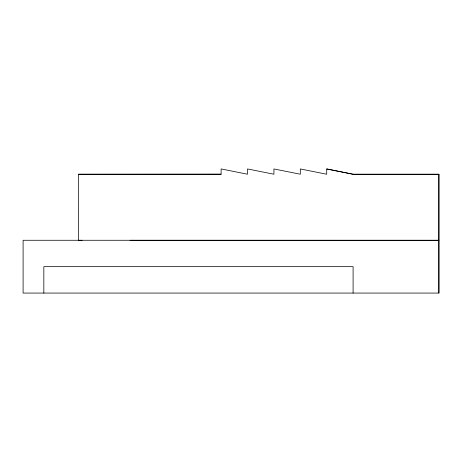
<?xml version="1.0" encoding="UTF-8"?>
<svg xmlns="http://www.w3.org/2000/svg" width="462" height="462" viewBox="0 0 462 462"><rect width="100%" height="100%" fill="white"/><g stroke="black" fill="none" stroke-linecap="round" stroke-linejoin="round"><path stroke-width="0.69" d="M438.894 293.07L438.894 174.272L438.894 293.07L23.1 293.07L23.1 240.269L438.9 240.286L130.059 240.286M326.721 168.953L353.118 174.238L438.894 174.255L353.095 174.272L326.715 168.953L326.715 174.232L300.312 168.948L300.317 174.226L273.92 168.948L273.92 174.226L247.511 168.942L247.522 174.22L221.113 168.93L221.113 174.214L78.563 174.272M78.569 240.304L82.097 240.298M221.119 174.214L78.563 174.22L78.569 240.356M353.095 293.07L353.095 266.666L43.838 266.666L43.838 293.07"/></g></svg>
